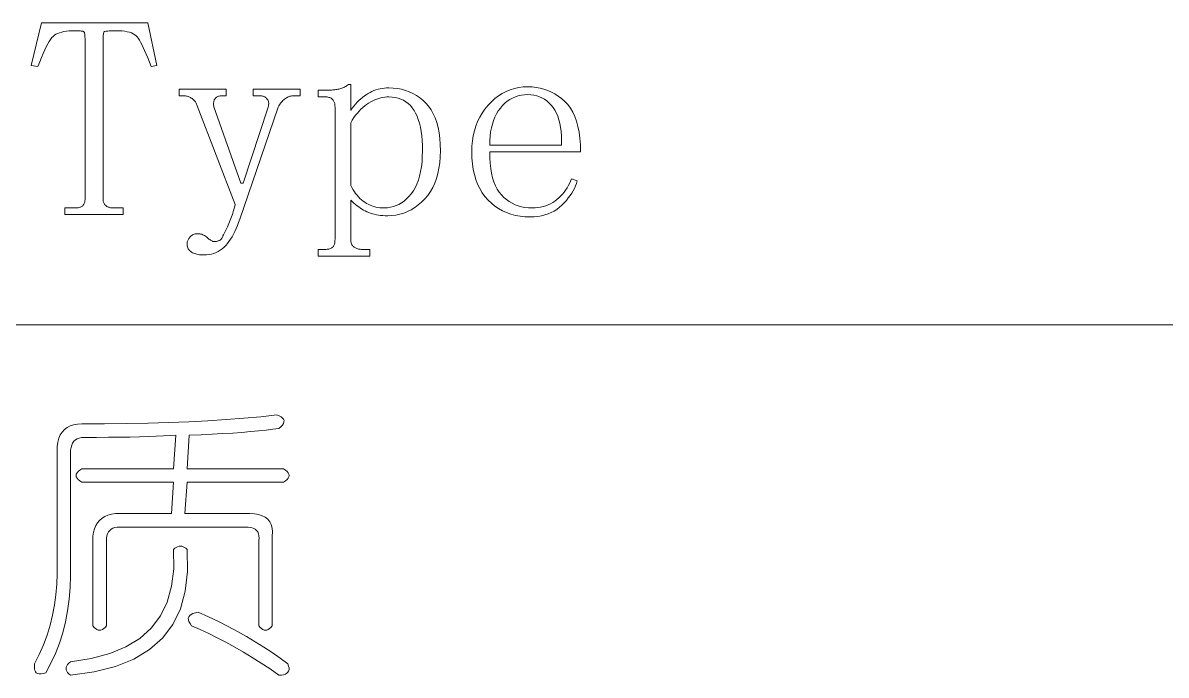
# Model space of a CAD drawing. Extents: x 1 to 297, y 1 to 210.
# Drawn here: x 8.88 to 17.63, y 37.66 to 42.65 of the extents above; entities that cross this region are included whole.
import ezdxf

# ---------------------------------------------------------------- set-up
doc = ezdxf.new("R2010")
doc.units = 0

msp = doc.modelspace()

# ---------------------------------------------------------------- linework, layer by layer
at = {"color": 7, "lineweight": 13}
msp.add_line((1.3055, 40.342), (219.3213, 40.342), dxfattribs=at)
for points in [[(9.6512, 41.1849), (9.2055, 41.1849), (9.2055, 41.2363), (9.2826, 41.2363), (9.291, 41.2365), (9.2988, 41.237), (9.306, 41.2378), (9.3128, 41.239), (9.3191, 41.2406), (9.3248, 41.2425), (9.33, 41.2447), (9.3348, 41.2473), (9.339, 41.2502), (9.3426, 41.2534), (9.3459, 41.257), (9.3488, 41.261), (9.3514, 41.2653), (9.3536, 41.2699), (9.3555, 41.2749), (9.357, 41.2802), (9.3582, 41.2858), (9.3591, 41.2918), (9.3596, 41.2982), (9.3598, 41.3049), (9.3598, 42.5049), (9.3597, 42.518), (9.3594, 42.5299), (9.359, 42.5406), (9.3584, 42.5501), (9.3576, 42.5584), (9.3567, 42.5655), (9.3556, 42.5715), (9.3543, 42.5762), (9.3528, 42.5797), (9.3512, 42.582), (9.349, 42.5836), (9.3457, 42.5851), (9.3414, 42.5864), (9.3361, 42.5875), (9.3298, 42.5884), (9.3224, 42.5892), (9.314, 42.5898), (9.3046, 42.5902), (9.2941, 42.5905), (9.2826, 42.5906), (9.2594, 42.5901), (9.2376, 42.5889), (9.2172, 42.5867), (9.1983, 42.5837), (9.1809, 42.5799), (9.1649, 42.5751), (9.1503, 42.5696), (9.1373, 42.5631), (9.1257, 42.5559), (9.1155, 42.5477), (9.1059, 42.5377), (9.0958, 42.5247), (9.0853, 42.5089), (9.0744, 42.4901), (9.063, 42.4684), (9.0512, 42.4438), (9.039, 42.4163), (9.0264, 42.3859), (9.0133, 42.3525), (8.9998, 42.3163), (8.9484, 42.3249), (9.0255, 42.6506), (9.8398, 42.6506), (9.9084, 42.3249), (9.8655, 42.3163), (9.8521, 42.351), (9.8393, 42.383), (9.8271, 42.4123), (9.8154, 42.439), (9.8044, 42.4631), (9.794, 42.4845), (9.7842, 42.5032), (9.775, 42.5193), (9.7664, 42.5327), (9.7584, 42.5434), (9.7498, 42.5524), (9.7397, 42.5604), (9.7279, 42.5675), (9.7145, 42.5736), (9.6994, 42.5788), (9.6828, 42.583), (9.6645, 42.5863), (9.6445, 42.5887), (9.623, 42.5901), (9.5998, 42.5906), (9.5834, 42.5905), (9.5686, 42.5902), (9.5553, 42.5898), (9.5436, 42.5892), (9.5334, 42.5884), (9.5247, 42.5875), (9.5176, 42.5864), (9.512, 42.5851), (9.508, 42.5836), (9.5055, 42.582), (9.5039, 42.5796), (9.5024, 42.5758), (9.5011, 42.5707), (9.5, 42.5642), (9.4991, 42.5563), (9.4983, 42.547), (9.4977, 42.5364), (9.4973, 42.5244), (9.497, 42.511), (9.4969, 42.4963), (9.4969, 41.3049), (9.4971, 41.2982), (9.4978, 41.2918), (9.4989, 41.2858), (9.5004, 41.2802), (9.5023, 41.2749), (9.5046, 41.2699), (9.5074, 41.2653), (9.5106, 41.261), (9.5143, 41.257), (9.5184, 41.2534), (9.5228, 41.2502), (9.5274, 41.2473), (9.5324, 41.2447), (9.5376, 41.2425), (9.543, 41.2406), (9.5487, 41.239), (9.5547, 41.2378), (9.5609, 41.237), (9.5673, 41.2365), (9.5741, 41.2363), (9.6512, 41.2363)], [(10.5512, 41.4249), (10.5684, 41.4249), (10.7569, 41.9991), (10.76, 42.0075), (10.7622, 42.0156), (10.7637, 42.0233), (10.7645, 42.0307), (10.7644, 42.0377), (10.7636, 42.0444), (10.762, 42.0507), (10.7597, 42.0567), (10.7565, 42.0624), (10.7526, 42.0677), (10.7482, 42.0726), (10.7436, 42.077), (10.7386, 42.0808), (10.7334, 42.0842), (10.728, 42.087), (10.7223, 42.0893), (10.7163, 42.0911), (10.7101, 42.0924), (10.7037, 42.0932), (10.6969, 42.0934), (10.6455, 42.0934), (10.6455, 42.1449), (11.0055, 42.1449), (11.0055, 42.0934), (10.9541, 42.0934), (10.9472, 42.0932), (10.9404, 42.0924), (10.9335, 42.0911), (10.9266, 42.0893), (10.9198, 42.087), (10.9129, 42.0842), (10.9061, 42.0808), (10.8992, 42.077), (10.8924, 42.0726), (10.8855, 42.0677), (10.8788, 42.0624), (10.8725, 42.0567), (10.8665, 42.0507), (10.8608, 42.0444), (10.8555, 42.0377), (10.8505, 42.0307), (10.8459, 42.0233), (10.8416, 42.0156), (10.8377, 42.0075), (10.8341, 41.9991), (10.5426, 41.1506), (10.5339, 41.1254), (10.5246, 41.1014), (10.515, 41.0784), (10.5049, 41.0566), (10.4944, 41.0359), (10.4835, 41.0163), (10.4721, 40.9979), (10.4604, 40.9805), (10.4481, 40.9643), (10.4355, 40.9491), (10.4223, 40.9353), (10.4082, 40.9229), (10.3935, 40.912), (10.3779, 40.9025), (10.3616, 40.8945), (10.3445, 40.8879), (10.3266, 40.8828), (10.308, 40.8792), (10.2885, 40.877), (10.2684, 40.8763), (10.2566, 40.8765), (10.2454, 40.8771), (10.2347, 40.8782), (10.2245, 40.8797), (10.2148, 40.8816), (10.2056, 40.884), (10.197, 40.8868), (10.1888, 40.89), (10.1812, 40.8936), (10.1741, 40.8977), (10.1676, 40.9022), (10.1617, 40.9071), (10.1566, 40.9125), (10.1521, 40.9183), (10.1484, 40.9245), (10.1453, 40.9311), (10.1429, 40.9382), (10.1412, 40.9457), (10.1401, 40.9536), (10.1398, 40.962), (10.14, 40.9671), (10.1406, 40.9723), (10.1417, 40.9774), (10.1432, 40.9826), (10.1451, 40.9877), (10.1475, 40.9929), (10.1503, 40.998), (10.1535, 41.0031), (10.1571, 41.0083), (10.1612, 41.0134), (10.1657, 41.0183), (10.1706, 41.0227), (10.176, 41.0265), (10.1818, 41.0299), (10.188, 41.0327), (10.1946, 41.035), (10.2017, 41.0368), (10.2092, 41.0381), (10.2171, 41.0389), (10.2255, 41.0391), (10.2324, 41.0388), (10.2392, 41.0379), (10.2461, 41.0364), (10.2529, 41.0343), (10.2598, 41.0316), (10.2666, 41.0283), (10.2735, 41.0244), (10.2804, 41.0199), (10.2872, 41.0148), (10.2941, 41.0091), (10.3008, 41.0034), (10.3071, 40.9983), (10.3131, 40.9938), (10.3188, 40.9899), (10.3241, 40.9866), (10.329, 40.9839), (10.3337, 40.9818), (10.338, 40.9803), (10.3419, 40.9794), (10.3455, 40.9791), (10.3506, 40.9792), (10.3554, 40.9795), (10.3602, 40.9799), (10.3647, 40.9805), (10.3691, 40.9813), (10.3733, 40.9822), (10.3773, 40.9833), (10.3812, 40.9846), (10.3848, 40.9861), (10.3884, 40.9877), (10.3917, 40.9896), (10.3949, 40.9918), (10.3979, 40.9944), (10.4007, 40.9973), (10.4034, 41.0006), (10.4058, 41.0042), (10.4082, 41.0081), (10.4103, 41.0124), (10.4123, 41.017), (10.4141, 41.022), (10.4192, 41.0308), (10.4244, 41.04), (10.4295, 41.0496), (10.4346, 41.0597), (10.4398, 41.0702), (10.4449, 41.0811), (10.4501, 41.0925), (10.4552, 41.1043), (10.4604, 41.1165), (10.4655, 41.1291), (10.4706, 41.142), (10.4754, 41.155), (10.4802, 41.1681), (10.4847, 41.1813), (10.4891, 41.1945), (10.4933, 41.2078), (10.4973, 41.2212), (10.5012, 41.2347), (10.5048, 41.2483), (10.5084, 41.262), (10.2169, 42.0163), (10.215, 42.023), (10.2126, 42.0295), (10.2099, 42.0357), (10.2066, 42.0417), (10.203, 42.0474), (10.1989, 42.0528), (10.1944, 42.058), (10.1895, 42.0629), (10.1841, 42.0676), (10.1784, 42.072), (10.1723, 42.0761), (10.1662, 42.0797), (10.16, 42.0829), (10.1537, 42.0857), (10.1473, 42.0881), (10.1408, 42.09), (10.1343, 42.0915), (10.1276, 42.0926), (10.1209, 42.0932), (10.1141, 42.0934), (10.0798, 42.0934), (10.0798, 42.1449), (10.4398, 42.1449), (10.4398, 42.0934), (10.4055, 42.0934), (10.3988, 42.0932), (10.3925, 42.0926), (10.3865, 42.0915), (10.3808, 42.09), (10.3755, 42.0881), (10.3705, 42.0857), (10.3659, 42.0829), (10.3616, 42.0797), (10.3577, 42.0761), (10.3541, 42.072), (10.3509, 42.0675), (10.3482, 42.0626), (10.3461, 42.0572), (10.3445, 42.0514), (10.3434, 42.0452), (10.3428, 42.0386), (10.3427, 42.0315), (10.3431, 42.024), (10.344, 42.0161), (10.3455, 42.0077)], [(11.4769, 40.9191), (11.5369, 40.9191), (11.5369, 40.8677), (11.1426, 40.8677), (11.1426, 40.9191), (11.1941, 40.9191), (11.2024, 40.9193), (11.2102, 40.9198), (11.2175, 40.9207), (11.2242, 40.9219), (11.2305, 40.9234), (11.2362, 40.9253), (11.2415, 40.9275), (11.2462, 40.9301), (11.2504, 40.933), (11.2541, 40.9363), (11.2573, 40.94), (11.2602, 40.9442), (11.2628, 40.9489), (11.265, 40.9541), (11.2669, 40.9599), (11.2685, 40.9661), (11.2697, 40.9729), (11.2705, 40.9802), (11.271, 40.988), (11.2712, 40.9963), (11.2712, 42.0077), (11.271, 42.0144), (11.2705, 42.0209), (11.2697, 42.0271), (11.2685, 42.0331), (11.2669, 42.0388), (11.265, 42.0442), (11.2628, 42.0494), (11.2602, 42.0543), (11.2573, 42.059), (11.2541, 42.0634), (11.2504, 42.0675), (11.2462, 42.0711), (11.2415, 42.0744), (11.2362, 42.0771), (11.2305, 42.0795), (11.2242, 42.0814), (11.2175, 42.0829), (11.2102, 42.084), (11.2024, 42.0846), (11.1941, 42.0849), (11.1426, 42.0849), (11.1426, 42.1363), (11.2198, 42.1363), (11.2283, 42.1364), (11.2368, 42.1366), (11.2451, 42.1371), (11.2534, 42.1377), (11.2616, 42.1384), (11.2697, 42.1394), (11.2777, 42.1405), (11.2856, 42.1418), (11.2935, 42.1432), (11.3012, 42.1449), (11.3089, 42.1467), (11.3165, 42.149), (11.324, 42.1515), (11.3314, 42.1545), (11.3387, 42.1577), (11.346, 42.1613), (11.3531, 42.1653), (11.3602, 42.1695), (11.3672, 42.1742), (11.3741, 42.1791), (11.3912, 42.1791), (11.3912, 41.982), (11.4033, 41.9987), (11.4157, 42.0146), (11.4284, 42.0296), (11.4413, 42.0437), (11.4544, 42.057), (11.4678, 42.0694), (11.4815, 42.081), (11.4954, 42.0917), (11.5096, 42.1016), (11.5241, 42.1106), (11.5388, 42.1187), (11.5537, 42.126), (11.5689, 42.1324), (11.5844, 42.138), (11.6001, 42.1427), (11.6161, 42.1466), (11.6324, 42.1496), (11.6489, 42.1517), (11.6656, 42.153), (11.6826, 42.1534), (11.7163, 42.1523), (11.7488, 42.1488), (11.7801, 42.143), (11.8102, 42.1349), (11.8391, 42.1245), (11.8668, 42.1118), (11.8932, 42.0967), (11.9185, 42.0794), (11.9426, 42.0597), (11.9655, 42.0377), (11.9867, 42.0132), (12.0056, 41.9861), (12.0223, 41.9563), (12.0368, 41.9239), (12.0491, 41.8888), (12.0591, 41.851), (12.0669, 41.8106), (12.0725, 41.7675), (12.0758, 41.7218), (12.0769, 41.6734), (12.0757, 41.6265), (12.0721, 41.5819), (12.0661, 41.5395), (12.0577, 41.4993), (12.0469, 41.4613), (12.0337, 41.4255), (12.0181, 41.392), (12.0001, 41.3607), (11.9797, 41.3317), (11.9569, 41.3049), (11.9325, 41.2804), (11.9072, 41.2586), (11.8811, 41.2393), (11.8541, 41.2226), (11.8262, 41.2084), (11.7975, 41.1969), (11.7679, 41.1879), (11.7375, 41.1814), (11.7062, 41.1776), (11.6741, 41.1763), (11.6555, 41.1766), (11.6376, 41.1775), (11.6202, 41.179), (11.6034, 41.1811), (11.5873, 41.1838), (11.5717, 41.1871), (11.5568, 41.191), (11.5424, 41.1955), (11.5287, 41.2006), (11.5155, 41.2063), (11.5027, 41.2126), (11.49, 41.2195), (11.4773, 41.227), (11.4648, 41.2351), (11.4523, 41.2438), (11.4399, 41.2531), (11.4276, 41.263), (11.4154, 41.2735), (11.4033, 41.2846), (11.3912, 41.2963), (11.3912, 40.9963), (11.3915, 40.988), (11.3922, 40.9802), (11.3935, 40.9729), (11.3953, 40.9661), (11.3976, 40.9599), (11.4005, 40.9541), (11.4038, 40.9489), (11.4077, 40.9442), (11.412, 40.94), (11.4169, 40.9363), (11.4222, 40.933), (11.4276, 40.9301), (11.4331, 40.9275), (11.4389, 40.9253), (11.4448, 40.9234), (11.4509, 40.9219), (11.4571, 40.9207), (11.4636, 40.9198), (11.4702, 40.9193)], [(12.4541, 41.6649), (12.455, 41.6199), (12.4577, 41.5776), (12.4622, 41.538), (12.4685, 41.501), (12.4766, 41.4666), (12.4865, 41.435), (12.4982, 41.406), (12.5117, 41.3796), (12.527, 41.3559), (12.5441, 41.3349), (12.5626, 41.3161), (12.5823, 41.2994), (12.6031, 41.2846), (12.625, 41.2718), (12.648, 41.2609), (12.6721, 41.2521), (12.6974, 41.2452), (12.7237, 41.2402), (12.7512, 41.2373), (12.7798, 41.2363), (12.8017, 41.2369), (12.823, 41.2389), (12.8436, 41.2421), (12.8634, 41.2466), (12.8826, 41.2524), (12.9012, 41.2594), (12.919, 41.2678), (12.9361, 41.2774), (12.9526, 41.2884), (12.9684, 41.3006), (12.9834, 41.3137), (12.9975, 41.3275), (13.0108, 41.3418), (13.0232, 41.3568), (13.0348, 41.3724), (13.0455, 41.3885), (13.0554, 41.4053), (13.0644, 41.4226), (13.0725, 41.4406), (13.0798, 41.4591), (13.1226, 41.442), (13.1169, 41.4232), (13.1098, 41.4045), (13.1014, 41.3858), (13.0918, 41.3673), (13.0809, 41.3488), (13.0686, 41.3304), (13.0551, 41.3121), (13.0404, 41.2939), (13.0243, 41.2758), (13.0069, 41.2577), (12.9883, 41.2406), (12.9684, 41.2253), (12.9471, 41.2118), (12.9246, 41.2001), (12.9009, 41.1902), (12.8758, 41.1821), (12.8494, 41.1758), (12.8218, 41.1713), (12.7929, 41.1686), (12.7626, 41.1677), (12.7239, 41.169), (12.6867, 41.1729), (12.6509, 41.1793), (12.6166, 41.1883), (12.5837, 41.1999), (12.5523, 41.214), (12.5223, 41.2307), (12.4938, 41.25), (12.4668, 41.2719), (12.4412, 41.2963), (12.4176, 41.3231), (12.3965, 41.3522), (12.3778, 41.3835), (12.3617, 41.417), (12.348, 41.4527), (12.3368, 41.4907), (12.3281, 41.5309), (12.3219, 41.5733), (12.3182, 41.618), (12.3169, 41.6649), (12.3182, 41.707), (12.3219, 41.7477), (12.3281, 41.7869), (12.3368, 41.8246), (12.348, 41.8609), (12.3617, 41.8958), (12.3778, 41.9292), (12.3965, 41.9611), (12.4176, 41.9916), (12.4412, 42.0206), (12.4666, 42.0474), (12.4932, 42.0715), (12.5208, 42.0927), (12.5496, 42.1111), (12.5794, 42.1266), (12.6104, 42.1394), (12.6425, 42.1493), (12.6757, 42.1563), (12.7101, 42.1606), (12.7455, 42.162), (12.7776, 42.1609), (12.8089, 42.1575), (12.8394, 42.152), (12.8689, 42.1442), (12.8976, 42.1341), (12.9255, 42.1219), (12.9525, 42.1074), (12.9786, 42.0907), (13.0039, 42.0717), (13.0284, 42.0506), (13.0512, 42.0267), (13.0716, 41.9995), (13.0896, 41.9691), (13.1052, 41.9354), (13.1184, 41.8984), (13.1292, 41.8582), (13.1376, 41.8148), (13.1436, 41.7681), (13.1472, 41.7181), (13.1484, 41.6649)], [(11.3912, 41.4077), (11.4, 41.391), (11.4092, 41.3751), (11.4189, 41.3601), (11.4289, 41.346), (11.4394, 41.3327), (11.4504, 41.3203), (11.4617, 41.3087), (11.4735, 41.298), (11.4857, 41.2881), (11.4984, 41.2791), (11.5114, 41.271), (11.5249, 41.2637), (11.5389, 41.2573), (11.5532, 41.2517), (11.568, 41.247), (11.5832, 41.2431), (11.5989, 41.2401), (11.6149, 41.238), (11.6314, 41.2367), (11.6484, 41.2363), (11.672, 41.2374), (11.695, 41.2406), (11.7173, 41.2459), (11.7389, 41.2534), (11.7598, 41.2631), (11.78, 41.2749), (11.7996, 41.2888), (11.8184, 41.3049), (11.8366, 41.3231), (11.8541, 41.3434), (11.8704, 41.366), (11.8849, 41.3909), (11.8978, 41.4181), (11.9089, 41.4477), (11.9184, 41.4795), (11.9261, 41.5137), (11.9321, 41.5501), (11.9364, 41.5889), (11.9389, 41.63), (11.9398, 41.6734), (11.9391, 41.7135), (11.9372, 41.7516), (11.934, 41.7876), (11.9295, 41.8215), (11.9237, 41.8534), (11.9166, 41.8833), (11.9083, 41.911), (11.8986, 41.9367), (11.8877, 41.9604), (11.8755, 41.982), (11.862, 42.0015), (11.8472, 42.019), (11.8311, 42.0345), (11.8138, 42.0478), (11.7951, 42.0591), (11.7752, 42.0684), (11.754, 42.0756), (11.7315, 42.0807), (11.7077, 42.0838), (11.6826, 42.0849), (11.6672, 42.0844), (11.6518, 42.083), (11.6364, 42.0806), (11.6209, 42.0773), (11.6055, 42.0731), (11.5901, 42.0679), (11.5746, 42.0618), (11.5592, 42.0547), (11.5438, 42.0467), (11.5284, 42.0377), (11.5131, 42.0277), (11.4982, 42.0166), (11.4836, 42.0044), (11.4694, 41.9911), (11.4555, 41.9766), (11.442, 41.9611), (11.4288, 41.9444), (11.4159, 41.9266), (11.4034, 41.9077), (11.3912, 41.8877)], [(13.0026, 41.7163), (13.0035, 41.7531), (13.0028, 41.7881), (13.0005, 41.8213), (12.9965, 41.8527), (12.9909, 41.8824), (12.9836, 41.9102), (12.9747, 41.9362), (12.9642, 41.9604), (12.9521, 41.9828), (12.9384, 42.0034), (12.9233, 42.0222), (12.9073, 42.0389), (12.8904, 42.0537), (12.8725, 42.0665), (12.8537, 42.0774), (12.834, 42.0862), (12.8133, 42.0931), (12.7916, 42.0981), (12.769, 42.101), (12.7455, 42.102), (12.7203, 42.101), (12.696, 42.0979), (12.6726, 42.0927), (12.6502, 42.0855), (12.6287, 42.0763), (12.6082, 42.065), (12.5886, 42.0516), (12.57, 42.0362), (12.5523, 42.0187), (12.5355, 41.9991), (12.52, 41.9778), (12.5062, 41.9549), (12.494, 41.9305), (12.4834, 41.9045), (12.4744, 41.877), (12.4671, 41.8479), (12.4614, 41.8173), (12.4573, 41.7852), (12.4549, 41.7515), (12.4541, 41.7163)], [(10.8255, 39.6534), (10.8442, 39.6462), (10.8591, 39.6383), (10.8702, 39.6298), (10.8776, 39.6205), (10.8812, 39.6106), (10.881, 39.5999), (10.8771, 39.5886), (10.8694, 39.5766), (10.8579, 39.5639), (10.8426, 39.5506), (10.7957, 39.5439), (10.7439, 39.5375), (10.6873, 39.5315), (10.626, 39.5259), (10.5598, 39.5206), (10.4888, 39.5156), (10.413, 39.511), (10.3325, 39.5067), (10.2471, 39.5027), (10.1569, 39.4991), (10.1398, 39.242), (10.8769, 39.242), (10.8924, 39.2317), (10.9044, 39.2214), (10.9129, 39.2111), (10.9181, 39.2009), (10.9198, 39.1906), (10.9181, 39.1803), (10.9129, 39.17), (10.9044, 39.1597), (10.8924, 39.1494), (10.8769, 39.1391), (10.1398, 39.1391), (10.1226, 38.8991), (10.6198, 38.8991), (10.6554, 38.8974), (10.687, 38.8923), (10.7144, 38.8837), (10.7377, 38.8717), (10.7569, 38.8563), (10.772, 38.8374), (10.783, 38.8151), (10.7898, 38.7894), (10.7926, 38.7603), (10.7912, 38.7277), (10.7912, 38.042), (10.7809, 38.0297), (10.7706, 38.0201), (10.7604, 38.0132), (10.7501, 38.0091), (10.7398, 38.0077), (10.7295, 38.0091), (10.7192, 38.0132), (10.7089, 38.0201), (10.6986, 38.0297), (10.6884, 38.042), (10.6884, 38.6934), (10.6904, 38.713), (10.6897, 38.7305), (10.6863, 38.7459), (10.6801, 38.7593), (10.6712, 38.7706), (10.6596, 38.7798), (10.6452, 38.787), (10.628, 38.7922), (10.6081, 38.7953), (10.5855, 38.7963), (9.6255, 38.7963), (9.606, 38.7953), (9.5885, 38.7922), (9.573, 38.787), (9.5597, 38.7798), (9.5484, 38.7706), (9.5391, 38.7593), (9.5319, 38.7459), (9.5268, 38.7305), (9.5237, 38.713), (9.5226, 38.6934), (9.5226, 38.042), (9.5124, 38.0297), (9.5021, 38.0201), (9.4918, 38.0132), (9.4815, 38.0091), (9.4712, 38.0077), (9.4609, 38.0091), (9.4506, 38.0132), (9.4404, 38.0201), (9.4301, 38.0297), (9.4198, 38.042), (9.4198, 38.7277), (9.4246, 38.7572), (9.4321, 38.7839), (9.4424, 38.8079), (9.4554, 38.8292), (9.4712, 38.8477), (9.4897, 38.8635), (9.511, 38.8765), (9.535, 38.8868), (9.5617, 38.8943), (9.5912, 38.8991), (10.0198, 38.8991), (10.0369, 39.1391), (9.3341, 39.1391), (9.3186, 39.1494), (9.3066, 39.1597), (9.2981, 39.17), (9.2929, 39.1803), (9.2912, 39.1906), (9.2929, 39.2009), (9.2981, 39.2111), (9.3066, 39.2214), (9.3186, 39.2317), (9.3341, 39.242), (10.0369, 39.242), (10.0541, 39.4991), (10.01, 39.4959), (9.9601, 39.493), (9.9044, 39.4904), (9.8429, 39.4882), (9.7755, 39.4863), (9.7023, 39.4847), (9.6233, 39.4835), (9.5384, 39.4827), (9.4477, 39.4822), (9.3512, 39.482), (9.3317, 39.4808), (9.3142, 39.4772), (9.2988, 39.4712), (9.2854, 39.4628), (9.2741, 39.452), (9.2648, 39.4388), (9.2576, 39.4232), (9.2525, 39.4052), (9.2494, 39.3848), (9.2484, 39.362), (9.2484, 38.522), (9.2496, 38.4272), (9.2463, 38.3348), (9.2386, 38.2448), (9.2264, 38.1572), (9.2098, 38.072), (9.1887, 37.9892), (9.1632, 37.9088), (9.1332, 37.8308), (9.0987, 37.7552), (9.0598, 37.682), (9.0404, 37.6765), (9.0234, 37.6738), (9.0089, 37.6738), (8.9967, 37.6765), (8.9869, 37.682), (8.9796, 37.6902), (8.9746, 37.7012), (8.972, 37.7149), (8.9718, 37.7314), (8.9741, 37.7506), (9.0097, 37.8231), (9.0413, 37.8966), (9.0687, 37.9712), (9.092, 38.0468), (9.1112, 38.1234), (9.1263, 38.2011), (9.1373, 38.2798), (9.1441, 38.3595), (9.1469, 38.4402), (9.1455, 38.522), (9.1455, 39.4134), (9.1505, 39.446), (9.1585, 39.4751), (9.1697, 39.5009), (9.1839, 39.5231), (9.2012, 39.542), (9.2216, 39.5574), (9.2451, 39.5694), (9.2717, 39.578), (9.3013, 39.5831), (9.3341, 39.5849), (9.5094, 39.5855), (9.679, 39.5876), (9.8427, 39.591), (10.0006, 39.5958), (10.1526, 39.602), (10.2989, 39.6095), (10.4393, 39.6185), (10.5738, 39.6287), (10.7026, 39.6404)], [(10.1398, 38.6249), (10.1432, 38.4579), (10.1261, 38.3067), (10.0884, 38.1713), (10.0301, 38.0516), (9.9512, 37.9477), (9.8518, 37.8596), (9.7318, 37.7873), (9.5912, 37.7307), (9.4301, 37.6899), (9.2484, 37.6649), (9.236, 37.6751), (9.2264, 37.6854), (9.2196, 37.6957), (9.2154, 37.706), (9.2141, 37.7163), (9.2154, 37.7266), (9.2196, 37.7369), (9.2264, 37.7471), (9.236, 37.7574), (9.2484, 37.7677), (9.4074, 37.7917), (9.5487, 37.8294), (9.6721, 37.8809), (9.7777, 37.946), (9.8655, 38.0249), (9.9354, 38.1174), (9.9876, 38.2237), (10.0218, 38.3437), (10.0383, 38.4774), (10.0369, 38.6249), (10.0472, 38.6341), (10.0575, 38.6413), (10.0678, 38.6465), (10.0781, 38.6495), (10.0884, 38.6506), (10.0986, 38.6495), (10.1089, 38.6465), (10.1192, 38.6413), (10.1295, 38.6341)], [(10.2255, 38.1449), (10.3033, 38.1101), (10.3791, 38.0742), (10.4528, 38.0374), (10.5245, 37.9995), (10.5941, 37.9606), (10.6616, 37.9206), (10.7271, 37.8797), (10.7905, 37.8377), (10.8519, 37.7946), (10.9112, 37.7506), (10.9167, 37.7343), (10.9194, 37.7197), (10.9194, 37.7069), (10.9167, 37.6957), (10.9112, 37.6863), (10.903, 37.6786), (10.892, 37.6726), (10.8783, 37.6683), (10.8618, 37.6657), (10.8426, 37.6649), (10.7742, 37.7118), (10.7062, 37.7567), (10.6385, 37.7996), (10.5711, 37.8404), (10.5041, 37.8791), (10.4374, 37.9158), (10.371, 37.9505), (10.305, 37.983), (10.2394, 38.0135), (10.1741, 38.042), (10.1622, 38.0585), (10.1542, 38.0735), (10.1499, 38.0873), (10.1494, 38.0996), (10.1526, 38.1106), (10.1597, 38.1202), (10.1705, 38.1284), (10.185, 38.1353), (10.2034, 38.1407)]]:
    msp.add_lwpolyline(points, close=True, dxfattribs=at)

doc.saveas('drawing.dxf')
